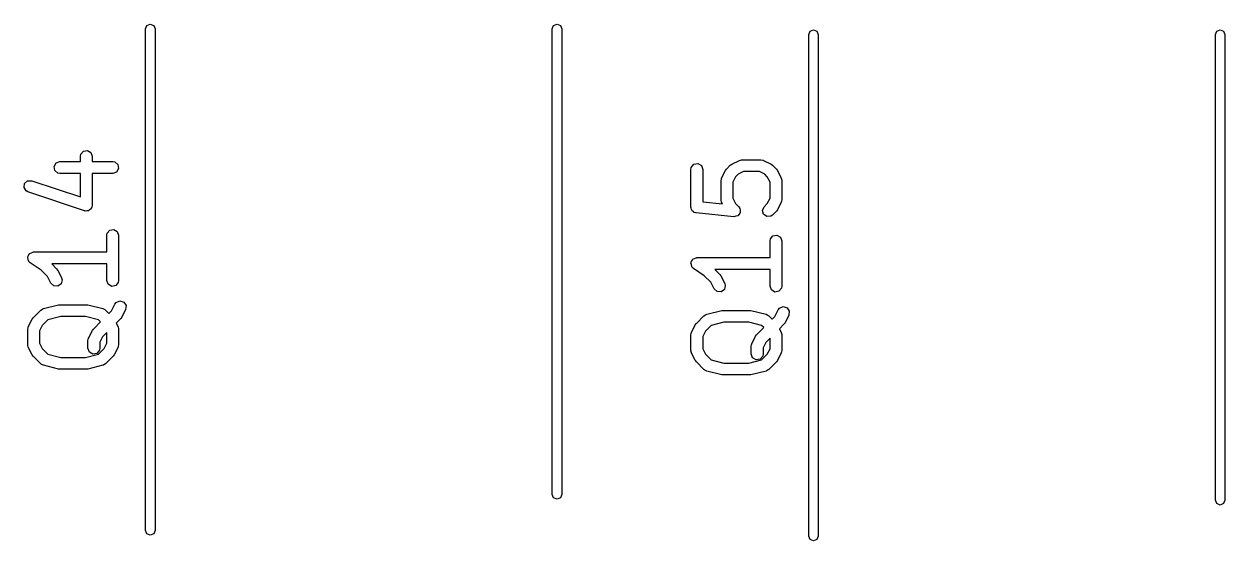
# Model space of a CAD drawing. Extents: x 2.89 to 8.82, y -4 to -1.35.
# Drawn here: x 7.542 to 8.14, y -2.7 to -2.443 of the extents above; entities that cross this region are included whole.
import ezdxf

# ---------------------------------------------------------------- set-up
doc = ezdxf.new("R2010")
doc.units = 0
doc.header["$MEASUREMENT"] = 0
doc.layers.add('BLACK', color=7, linetype='CONTINUOUS')

msp = doc.modelspace()

# ---------------------------------------------------------------- linework, layer by layer
at = {"layer": 'BLACK', "linetype": 'CONTINUOUS'}
for p, q in [((7.60246, -2.44522), (7.60315, -2.44355)), ((7.60315, -2.44355), (7.60482, -2.44286)), ((7.60482, -2.44286), (7.60649, -2.44355)), ((7.60649, -2.44355), (7.60718, -2.44522)), ((7.80482, -2.44522), (7.80551, -2.44355)), ((7.80551, -2.44355), (7.80718, -2.44286)), ((7.80718, -2.44286), (7.80885, -2.44355)), ((7.80885, -2.44355), (7.80954, -2.44522)), ((7.60246, -2.69502), (7.60246, -2.44522)), ((7.60718, -2.44522), (7.60718, -2.69502)), ((7.80482, -2.67711), (7.80482, -2.44522)), ((7.80954, -2.44522), (7.80954, -2.67711)), ((7.93246, -2.44806), (7.93315, -2.44638)), ((7.93246, -2.69786), (7.93246, -2.44806)), ((7.93315, -2.44638), (7.93482, -2.44569)), ((7.93482, -2.44569), (7.93649, -2.44638)), ((7.93649, -2.44638), (7.93718, -2.44806)), ((7.93718, -2.44806), (7.93718, -2.69786)), ((8.13482, -2.44806), (8.13551, -2.44638)), ((8.13482, -2.67994), (8.13482, -2.44806)), ((8.13551, -2.44638), (8.13718, -2.44569)), ((8.13718, -2.44569), (8.13885, -2.44638)), ((8.13885, -2.44638), (8.13954, -2.44806)), ((8.13954, -2.44806), (8.13954, -2.67994)), ((7.57003, -2.50867), (7.57021, -2.50766)), ((7.57003, -2.51134), (7.57003, -2.50867)), ((7.57021, -2.50766), (7.57151, -2.50611)), ((7.57151, -2.50611), (7.5735, -2.50576)), ((7.5735, -2.50576), (7.57525, -2.50677)), ((7.57525, -2.50677), (7.57594, -2.50867)), ((7.57594, -2.50867), (7.57594, -2.51134)), ((7.55696, -2.51378), (7.55797, -2.51203)), ((7.55731, -2.51577), (7.55696, -2.51378)), ((7.55797, -2.51203), (7.55986, -2.51134)), ((7.55986, -2.51134), (7.57003, -2.51134)), ((7.57594, -2.51134), (7.58611, -2.51134)), ((7.58611, -2.51134), (7.58712, -2.51152)), ((7.58712, -2.51152), (7.58867, -2.51282)), ((7.58902, -2.51481), (7.58801, -2.51656)), ((7.58867, -2.51282), (7.58902, -2.51481)), ((7.87379, -2.51526), (7.87397, -2.51425)), ((7.87379, -2.534), (7.87379, -2.51526)), ((7.87397, -2.51425), (7.87526, -2.5127)), ((7.87526, -2.5127), (7.87725, -2.51235)), ((7.87725, -2.51235), (7.879, -2.51336)), ((7.879, -2.51336), (7.87969, -2.51526)), ((7.87969, -2.51526), (7.87969, -2.53133)), ((7.89097, -2.51581), (7.8915, -2.5151)), ((7.8915, -2.5151), (7.89153, -2.51504)), ((7.89153, -2.51504), (7.8934, -2.51317)), ((7.8934, -2.51317), (7.89412, -2.51266)), ((7.89412, -2.51266), (7.89417, -2.51262)), ((7.89417, -2.51262), (7.89792, -2.51074)), ((7.89792, -2.51074), (7.8989, -2.51045)), ((7.8989, -2.51045), (7.89907, -2.51049)), ((7.89907, -2.51049), (7.89924, -2.51043)), ((7.89924, -2.51043), (7.90861, -2.51043)), ((7.90861, -2.51043), (7.90962, -2.51061)), ((7.90962, -2.51061), (7.90976, -2.51072)), ((7.90976, -2.51072), (7.90993, -2.51074)), ((7.90993, -2.51074), (7.91368, -2.51262)), ((7.91368, -2.51262), (7.91439, -2.51314)), ((7.91439, -2.51314), (7.91445, -2.51317)), ((7.91445, -2.51317), (7.91632, -2.51504)), ((7.91632, -2.51504), (7.91683, -2.51577)), ((7.91683, -2.51577), (7.91688, -2.51581)), ((7.54227, -2.52226), (7.54378, -2.52092)), ((7.54378, -2.52092), (7.5458, -2.52087)), ((7.5458, -2.52087), (7.57003, -2.52895)), ((7.55885, -2.51707), (7.55731, -2.51577)), ((7.55986, -2.51725), (7.55885, -2.51707)), ((7.57003, -2.51725), (7.55986, -2.51725)), ((7.57003, -2.52895), (7.57003, -2.51725)), ((7.58611, -2.51725), (7.57594, -2.51725)), ((7.57594, -2.51725), (7.57594, -2.53304)), ((7.58801, -2.51656), (7.58611, -2.51725)), ((7.88879, -2.52088), (7.88896, -2.51987)), ((7.88879, -2.53025), (7.88879, -2.52088)), ((7.88896, -2.51987), (7.88908, -2.51974)), ((7.88908, -2.51974), (7.8891, -2.51956)), ((7.8891, -2.51956), (7.89097, -2.51581)), ((7.89604, -2.51888), (7.89469, -2.52158)), ((7.89469, -2.52158), (7.89469, -2.52956)), ((7.89724, -2.51768), (7.89604, -2.51888)), ((7.89994, -2.51633), (7.89724, -2.51768)), ((7.90791, -2.51633), (7.89994, -2.51633)), ((7.91061, -2.51768), (7.90791, -2.51633)), ((7.91181, -2.51888), (7.91061, -2.51768)), ((7.91316, -2.52158), (7.91181, -2.51888)), ((7.91316, -2.52956), (7.91316, -2.52158)), ((7.91688, -2.51581), (7.91875, -2.51956)), ((7.91875, -2.51956), (7.91904, -2.52054)), ((7.91904, -2.52054), (7.919, -2.52071)), ((7.919, -2.52071), (7.91906, -2.52088)), ((7.91906, -2.52088), (7.91906, -2.53025)), ((7.54197, -2.52426), (7.54227, -2.52226)), ((7.54303, -2.52598), (7.54197, -2.52426)), ((7.54393, -2.52647), (7.54303, -2.52598)), ((7.57205, -2.53585), (7.54393, -2.52647)), ((7.57594, -2.53304), (7.57576, -2.53405)), ((7.87969, -2.53133), (7.88946, -2.53231)), ((7.88885, -2.53042), (7.88879, -2.53025)), ((7.88881, -2.53059), (7.88885, -2.53042)), ((7.8891, -2.53157), (7.88881, -2.53059)), ((7.88946, -2.53231), (7.8891, -2.53157)), ((7.89469, -2.52956), (7.89604, -2.53225)), ((7.89604, -2.53225), (7.89758, -2.53379)), ((7.91027, -2.53379), (7.91181, -2.53225)), ((7.91181, -2.53225), (7.91316, -2.52956)), ((7.91875, -2.53157), (7.91688, -2.53532)), ((7.91877, -2.5314), (7.91875, -2.53157)), ((7.91889, -2.53126), (7.91877, -2.5314)), ((7.91906, -2.53025), (7.91889, -2.53126)), ((7.57228, -2.53584), (7.57205, -2.53585)), ((7.57247, -2.53595), (7.57228, -2.53584)), ((7.57327, -2.53581), (7.57247, -2.53595)), ((7.57407, -2.53579), (7.57327, -2.53581)), ((7.57424, -2.53564), (7.57407, -2.53579)), ((7.57446, -2.5356), (7.57424, -2.53564)), ((7.57498, -2.53498), (7.57446, -2.5356)), ((7.57558, -2.53445), (7.57498, -2.53498)), ((7.57562, -2.53423), (7.57558, -2.53445)), ((7.57576, -2.53405), (7.57562, -2.53423)), ((7.874, -2.53459), (7.87379, -2.534)), ((7.87405, -2.53522), (7.874, -2.53459)), ((7.87434, -2.53551), (7.87405, -2.53522)), ((7.87448, -2.5359), (7.87434, -2.53551)), ((7.87502, -2.53622), (7.87448, -2.5359)), ((7.87546, -2.53666), (7.87502, -2.53622)), ((7.87612, -2.53685), (7.87546, -2.53666)), ((7.87623, -2.53691), (7.87612, -2.53685)), ((7.8763, -2.5369), (7.87623, -2.53691)), ((7.87645, -2.53694), (7.8763, -2.5369)), ((7.89519, -2.53882), (7.87645, -2.53694)), ((7.89521, -2.53881), (7.89519, -2.53882)), ((7.89523, -2.53882), (7.89521, -2.53881)), ((7.89619, -2.53856), (7.89523, -2.53882)), ((7.89715, -2.53832), (7.89619, -2.53856)), ((7.89716, -2.5383), (7.89715, -2.53832)), ((7.89718, -2.5383), (7.89716, -2.5383)), ((7.89775, -2.53748), (7.89718, -2.5383)), ((7.89758, -2.53379), (7.89816, -2.53463)), ((7.89833, -2.53668), (7.89775, -2.53748)), ((7.89816, -2.53463), (7.89817, -2.53465)), ((7.89817, -2.53465), (7.89818, -2.53466)), ((7.89818, -2.53466), (7.89825, -2.53565)), ((7.89825, -2.53565), (7.89834, -2.53664)), ((7.89834, -2.53664), (7.89833, -2.53666)), ((7.89833, -2.53666), (7.89833, -2.53668)), ((7.90942, -2.53562), (7.91027, -2.53379)), ((7.90994, -2.53757), (7.90942, -2.53562)), ((7.9116, -2.53873), (7.90994, -2.53757)), ((7.91361, -2.53855), (7.9116, -2.53873)), ((7.91445, -2.53797), (7.91361, -2.53855)), ((7.91632, -2.53609), (7.91445, -2.53797)), ((7.91635, -2.53603), (7.91632, -2.53609)), ((7.91688, -2.53532), (7.91635, -2.53603)), ((7.58334, -2.54703), (7.58463, -2.54548)), ((7.58463, -2.54548), (7.58662, -2.54513)), ((7.58662, -2.54513), (7.58837, -2.54614)), ((7.58316, -2.54804), (7.58334, -2.54703)), ((7.58316, -2.55634), (7.58316, -2.54804)), ((7.58837, -2.54614), (7.58906, -2.54804)), ((7.58906, -2.54804), (7.58906, -2.57054)), ((7.91316, -2.55088), (7.91334, -2.54987)), ((7.91316, -2.55917), (7.91316, -2.55088)), ((7.91334, -2.54987), (7.91463, -2.54832)), ((7.91463, -2.54832), (7.91662, -2.54797)), ((7.91662, -2.54797), (7.91837, -2.54898)), ((7.91837, -2.54898), (7.91906, -2.55088)), ((7.91906, -2.55088), (7.91906, -2.57337)), ((7.54426, -2.55804), (7.54461, -2.55725)), ((7.54461, -2.55725), (7.54476, -2.55718)), ((7.54476, -2.55718), (7.54484, -2.55703)), ((7.54484, -2.55703), (7.54565, -2.55674)), ((7.54565, -2.55674), (7.54642, -2.55636)), ((7.54642, -2.55636), (7.54658, -2.5564)), ((7.54658, -2.5564), (7.54674, -2.55634)), ((7.54674, -2.55634), (7.58316, -2.55634)), ((7.54379, -2.5591), (7.54386, -2.55895)), ((7.54403, -2.55992), (7.54379, -2.5591)), ((7.54383, -2.55878), (7.54426, -2.55804)), ((7.54386, -2.55895), (7.54383, -2.55878)), ((7.54418, -2.56077), (7.54403, -2.55992)), ((7.54431, -2.56088), (7.54418, -2.56077)), ((7.54436, -2.56104), (7.54431, -2.56088)), ((7.5451, -2.56175), (7.54436, -2.56104)), ((7.55048, -2.56533), (7.5451, -2.56175)), ((7.58316, -2.56224), (7.55574, -2.56224)), ((7.55574, -2.56224), (7.5582, -2.5647)), ((7.58316, -2.57054), (7.58316, -2.56224)), ((7.87379, -2.56194), (7.87386, -2.56178)), ((7.87403, -2.56276), (7.87379, -2.56194)), ((7.87383, -2.56161), (7.87426, -2.56087)), ((7.87386, -2.56178), (7.87383, -2.56161)), ((7.87418, -2.5636), (7.87403, -2.56276)), ((7.87426, -2.56087), (7.87461, -2.56009)), ((7.87461, -2.56009), (7.87476, -2.56001)), ((7.87476, -2.56001), (7.87484, -2.55986)), ((7.87484, -2.55986), (7.87565, -2.55957)), ((7.87565, -2.55957), (7.87642, -2.55919)), ((7.87642, -2.55919), (7.87658, -2.55923)), ((7.87658, -2.55923), (7.87674, -2.55917)), ((7.87674, -2.55917), (7.91316, -2.55917)), ((7.55369, -2.56854), (7.55048, -2.56533)), ((7.55535, -2.57186), (7.55369, -2.56854)), ((7.5582, -2.5647), (7.55871, -2.56542)), ((7.55871, -2.56542), (7.55876, -2.56547)), ((7.55876, -2.56547), (7.56063, -2.56922)), ((7.56063, -2.56922), (7.56092, -2.5702)), ((7.87431, -2.56371), (7.87418, -2.5636)), ((7.87436, -2.56387), (7.87431, -2.56371)), ((7.8751, -2.56458), (7.87436, -2.56387)), ((7.88048, -2.56817), (7.8751, -2.56458)), ((7.88369, -2.57137), (7.88048, -2.56817)), ((7.91316, -2.56508), (7.88574, -2.56508)), ((7.88574, -2.56508), (7.8882, -2.56754)), ((7.8882, -2.56754), (7.88871, -2.56826)), ((7.88871, -2.56826), (7.88876, -2.5683)), ((7.88876, -2.5683), (7.89063, -2.57205)), ((7.91316, -2.57337), (7.91316, -2.56508)), ((7.55682, -2.57325), (7.55535, -2.57186)), ((7.55883, -2.57337), (7.55682, -2.57325)), ((7.56045, -2.57217), (7.55883, -2.57337)), ((7.56092, -2.5702), (7.56045, -2.57217)), ((7.58385, -2.57244), (7.58316, -2.57054)), ((7.5856, -2.57345), (7.58385, -2.57244)), ((7.58759, -2.5731), (7.5856, -2.57345)), ((7.58889, -2.57155), (7.58759, -2.5731)), ((7.58906, -2.57054), (7.58889, -2.57155)), ((7.88535, -2.57469), (7.88369, -2.57137)), ((7.88682, -2.57608), (7.88535, -2.57469)), ((7.89045, -2.575), (7.88883, -2.5762)), ((7.89092, -2.57304), (7.89045, -2.575)), ((7.89063, -2.57205), (7.89092, -2.57304)), ((7.91385, -2.57527), (7.91316, -2.57337)), ((7.9156, -2.57628), (7.91385, -2.57527)), ((7.91889, -2.57438), (7.91759, -2.57593)), ((7.91906, -2.57337), (7.91889, -2.57438)), ((7.58783, -2.58152), (7.58968, -2.58072)), ((7.58968, -2.58072), (7.59162, -2.58129)), ((7.59162, -2.58129), (7.59273, -2.58298)), ((7.88883, -2.5762), (7.88682, -2.57608)), ((7.91759, -2.57593), (7.9156, -2.57628)), ((7.54653, -2.58907), (7.55028, -2.58532)), ((7.55028, -2.58532), (7.55112, -2.58474)), ((7.55112, -2.58474), (7.55141, -2.58471)), ((7.55141, -2.58471), (7.55165, -2.58455)), ((7.55165, -2.58455), (7.55915, -2.58267)), ((7.55915, -2.58267), (7.55974, -2.58263)), ((7.55974, -2.58263), (7.55986, -2.58258)), ((7.55986, -2.58258), (7.57299, -2.58258)), ((7.57299, -2.58258), (7.57357, -2.58269)), ((7.57357, -2.58269), (7.5737, -2.58267)), ((7.5737, -2.58267), (7.5812, -2.58455)), ((7.5812, -2.58455), (7.58214, -2.58497)), ((7.58214, -2.58497), (7.58231, -2.5852)), ((7.58231, -2.5852), (7.58257, -2.58532)), ((7.58257, -2.58532), (7.58424, -2.58699)), ((7.58424, -2.58699), (7.58556, -2.58566)), ((7.58556, -2.58566), (7.58722, -2.58234)), ((7.58722, -2.58234), (7.58783, -2.58152)), ((7.5925, -2.58498), (7.59063, -2.58873)), ((7.59273, -2.58298), (7.5925, -2.58498)), ((7.88141, -2.58755), (7.88165, -2.58738)), ((7.88165, -2.58738), (7.88915, -2.58551)), ((7.88915, -2.58551), (7.88974, -2.58547)), ((7.88974, -2.58547), (7.88986, -2.58542)), ((7.88986, -2.58542), (7.90299, -2.58542)), ((7.90299, -2.58542), (7.90357, -2.58552)), ((7.90357, -2.58552), (7.9037, -2.58551)), ((7.9037, -2.58551), (7.9112, -2.58738)), ((7.9112, -2.58738), (7.91214, -2.5878)), ((7.91556, -2.5885), (7.91722, -2.58518)), ((7.91722, -2.58518), (7.91783, -2.58435)), ((7.91783, -2.58435), (7.91968, -2.58355)), ((7.91968, -2.58355), (7.92162, -2.58413)), ((7.92162, -2.58413), (7.92273, -2.58581)), ((7.92273, -2.58581), (7.9225, -2.58782)), ((7.5441, -2.59359), (7.54597, -2.58984)), ((7.54597, -2.58984), (7.5465, -2.58913)), ((7.5465, -2.58913), (7.54653, -2.58907)), ((7.55104, -2.59291), (7.54969, -2.59561)), ((7.55387, -2.59008), (7.55104, -2.59291)), ((7.56023, -2.58849), (7.55387, -2.59008)), ((7.57262, -2.58849), (7.56023, -2.58849)), ((7.57898, -2.59008), (7.57262, -2.58849)), ((7.57652, -2.5947), (7.58006, -2.59116)), ((7.58006, -2.59116), (7.57898, -2.59008)), ((7.59007, -2.5895), (7.58783, -2.59174)), ((7.58783, -2.59174), (7.58875, -2.59359)), ((7.5901, -2.58944), (7.59007, -2.5895)), ((7.59063, -2.58873), (7.5901, -2.58944)), ((7.8741, -2.59643), (7.87597, -2.59268)), ((7.87597, -2.59268), (7.8765, -2.59197)), ((7.8765, -2.59197), (7.87653, -2.59191)), ((7.87653, -2.59191), (7.88028, -2.58816)), ((7.88028, -2.58816), (7.88112, -2.58757)), ((7.88387, -2.59291), (7.88104, -2.59575)), ((7.88112, -2.58757), (7.88141, -2.58755)), ((7.89023, -2.59132), (7.88387, -2.59291)), ((7.90262, -2.59132), (7.89023, -2.59132)), ((7.90898, -2.59291), (7.90262, -2.59132)), ((7.91006, -2.594), (7.90898, -2.59291)), ((7.91214, -2.5878), (7.91231, -2.58804)), ((7.91231, -2.58804), (7.91257, -2.58816)), ((7.91257, -2.58816), (7.91424, -2.58982)), ((7.91424, -2.58982), (7.91556, -2.5885)), ((7.92007, -2.59233), (7.91783, -2.59458)), ((7.9201, -2.59228), (7.92007, -2.59233)), ((7.92063, -2.59157), (7.9201, -2.59228)), ((7.9225, -2.58782), (7.92063, -2.59157)), ((7.54379, -2.59491), (7.54397, -2.5939)), ((7.54379, -2.60241), (7.54379, -2.59491)), ((7.54397, -2.5939), (7.54408, -2.59377)), ((7.54408, -2.59377), (7.5441, -2.59359)), ((7.54969, -2.59561), (7.54969, -2.60171)), ((7.57396, -2.59953), (7.57408, -2.59939)), ((7.57408, -2.59939), (7.5741, -2.59921)), ((7.5741, -2.59921), (7.57597, -2.59547)), ((7.57597, -2.59547), (7.5765, -2.59476)), ((7.5765, -2.59476), (7.57652, -2.5947)), ((7.58104, -2.59853), (7.57969, -2.60123)), ((7.58316, -2.59642), (7.58104, -2.59853)), ((7.58316, -2.60171), (7.58316, -2.59642)), ((7.58875, -2.59359), (7.58904, -2.59457)), ((7.58904, -2.59457), (7.589, -2.59475)), ((7.589, -2.59475), (7.58906, -2.59491)), ((7.58906, -2.59491), (7.58906, -2.60241)), ((7.87379, -2.59775), (7.87397, -2.59674)), ((7.87379, -2.60524), (7.87379, -2.59775)), ((7.87397, -2.59674), (7.87408, -2.5966)), ((7.87408, -2.5966), (7.8741, -2.59643)), ((7.88104, -2.59575), (7.87969, -2.59844)), ((7.87969, -2.59844), (7.87969, -2.60455)), ((7.9041, -2.60205), (7.90597, -2.5983)), ((7.90597, -2.5983), (7.9065, -2.59759)), ((7.9065, -2.59759), (7.90652, -2.59753)), ((7.90652, -2.59753), (7.91006, -2.594)), ((7.91316, -2.59925), (7.91104, -2.60137)), ((7.91316, -2.60455), (7.91316, -2.59925)), ((7.91783, -2.59458), (7.91875, -2.59643)), ((7.91875, -2.59643), (7.91904, -2.59741)), ((7.91904, -2.59741), (7.919, -2.59758)), ((7.919, -2.59758), (7.91906, -2.59775)), ((7.91906, -2.59775), (7.91906, -2.60524)), ((7.54385, -2.60258), (7.54379, -2.60241)), ((7.54381, -2.60275), (7.54385, -2.60258)), ((7.5441, -2.60373), (7.54381, -2.60275)), ((7.54597, -2.60748), (7.5441, -2.60373)), ((7.54969, -2.60171), (7.55104, -2.60441)), ((7.55104, -2.60441), (7.55387, -2.60724)), ((7.57378, -2.60054), (7.57396, -2.59953)), ((7.57378, -2.60428), (7.57378, -2.60054)), ((7.57448, -2.60618), (7.57378, -2.60428)), ((7.57951, -2.60529), (7.57821, -2.60684)), ((7.57898, -2.60724), (7.58181, -2.60441)), ((7.57969, -2.60428), (7.57951, -2.60529)), ((7.57969, -2.60123), (7.57969, -2.60428)), ((7.58181, -2.60441), (7.58316, -2.60171)), ((7.58875, -2.60373), (7.58688, -2.60748)), ((7.58877, -2.60356), (7.58875, -2.60373)), ((7.58889, -2.60342), (7.58877, -2.60356)), ((7.58906, -2.60241), (7.58889, -2.60342)), ((7.87385, -2.60541), (7.87379, -2.60524)), ((7.87969, -2.60455), (7.88104, -2.60725)), ((7.90378, -2.60337), (7.90396, -2.60236)), ((7.90378, -2.60712), (7.90378, -2.60337)), ((7.90396, -2.60236), (7.90408, -2.60222)), ((7.90408, -2.60222), (7.9041, -2.60205)), ((7.91104, -2.60137), (7.90969, -2.60407)), ((7.90969, -2.60407), (7.90969, -2.60712)), ((7.91181, -2.60725), (7.91316, -2.60455)), ((7.91906, -2.60524), (7.91889, -2.60625)), ((7.54602, -2.60752), (7.54597, -2.60748)), ((7.54653, -2.60825), (7.54602, -2.60752)), ((7.55028, -2.612), (7.54653, -2.60825)), ((7.55387, -2.60724), (7.56023, -2.60883)), ((7.56023, -2.60883), (7.57262, -2.60883)), ((7.57262, -2.60883), (7.57898, -2.60724)), ((7.57622, -2.60719), (7.57448, -2.60618)), ((7.57821, -2.60684), (7.57622, -2.60719)), ((7.58632, -2.60825), (7.58257, -2.612)), ((7.58635, -2.60819), (7.58632, -2.60825)), ((7.58688, -2.60748), (7.58635, -2.60819)), ((7.87381, -2.60558), (7.87385, -2.60541)), ((7.8741, -2.60657), (7.87381, -2.60558)), ((7.87597, -2.61031), (7.8741, -2.60657)), ((7.87602, -2.61036), (7.87597, -2.61031)), ((7.87653, -2.61108), (7.87602, -2.61036)), ((7.88028, -2.61483), (7.87653, -2.61108)), ((7.88104, -2.60725), (7.88387, -2.61008)), ((7.88387, -2.61008), (7.89023, -2.61167)), ((7.90262, -2.61167), (7.90898, -2.61008)), ((7.90448, -2.60902), (7.90378, -2.60712)), ((7.90622, -2.61003), (7.90448, -2.60902)), ((7.90821, -2.60968), (7.90622, -2.61003)), ((7.90951, -2.60813), (7.90821, -2.60968)), ((7.90898, -2.61008), (7.91181, -2.60725)), ((7.90969, -2.60712), (7.90951, -2.60813)), ((7.91632, -2.61108), (7.91257, -2.61483)), ((7.91635, -2.61102), (7.91632, -2.61108)), ((7.91688, -2.61031), (7.91635, -2.61102)), ((7.91875, -2.60657), (7.91688, -2.61031)), ((7.91877, -2.60639), (7.91875, -2.60657)), ((7.91889, -2.60625), (7.91877, -2.60639)), ((7.55054, -2.61212), (7.55028, -2.612)), ((7.55071, -2.61236), (7.55054, -2.61212)), ((7.55165, -2.61277), (7.55071, -2.61236)), ((7.55915, -2.61465), (7.55165, -2.61277)), ((7.55928, -2.61463), (7.55915, -2.61465)), ((7.55986, -2.61474), (7.55928, -2.61463)), ((7.57299, -2.61474), (7.55986, -2.61474)), ((7.57312, -2.61469), (7.57299, -2.61474)), ((7.5737, -2.61465), (7.57312, -2.61469)), ((7.5812, -2.61277), (7.5737, -2.61465)), ((7.58144, -2.61261), (7.5812, -2.61277)), ((7.58173, -2.61259), (7.58144, -2.61261)), ((7.58257, -2.612), (7.58173, -2.61259)), ((7.88054, -2.61495), (7.88028, -2.61483)), ((7.88071, -2.61519), (7.88054, -2.61495)), ((7.88165, -2.61561), (7.88071, -2.61519)), ((7.88915, -2.61748), (7.88165, -2.61561)), ((7.89023, -2.61167), (7.90262, -2.61167)), ((7.9112, -2.61561), (7.9037, -2.61748)), ((7.91144, -2.61545), (7.9112, -2.61561)), ((7.91173, -2.61542), (7.91144, -2.61545)), ((7.91257, -2.61483), (7.91173, -2.61542)), ((7.88928, -2.61747), (7.88915, -2.61748)), ((7.88986, -2.61757), (7.88928, -2.61747)), ((7.90299, -2.61757), (7.88986, -2.61757)), ((7.90312, -2.61752), (7.90299, -2.61757)), ((7.9037, -2.61748), (7.90312, -2.61752)), ((7.80551, -2.67878), (7.80482, -2.67711)), ((7.80954, -2.67711), (7.80885, -2.67878)), ((7.80718, -2.67947), (7.80551, -2.67878)), ((7.80885, -2.67878), (7.80718, -2.67947)), ((8.13551, -2.68162), (8.13482, -2.67994)), ((8.13718, -2.68231), (8.13551, -2.68162)), ((8.13885, -2.68162), (8.13718, -2.68231)), ((8.13954, -2.67994), (8.13885, -2.68162)), ((7.60315, -2.69669), (7.60246, -2.69502)), ((7.60718, -2.69502), (7.60649, -2.69669)), ((7.60482, -2.69739), (7.60315, -2.69669)), ((7.60649, -2.69669), (7.60482, -2.69739)), ((7.93315, -2.69953), (7.93246, -2.69786)), ((7.93482, -2.70022), (7.93315, -2.69953)), ((7.93649, -2.69953), (7.93482, -2.70022)), ((7.93718, -2.69786), (7.93649, -2.69953))]:
    msp.add_line(p, q, dxfattribs=at)

doc.saveas('drawing.dxf')
